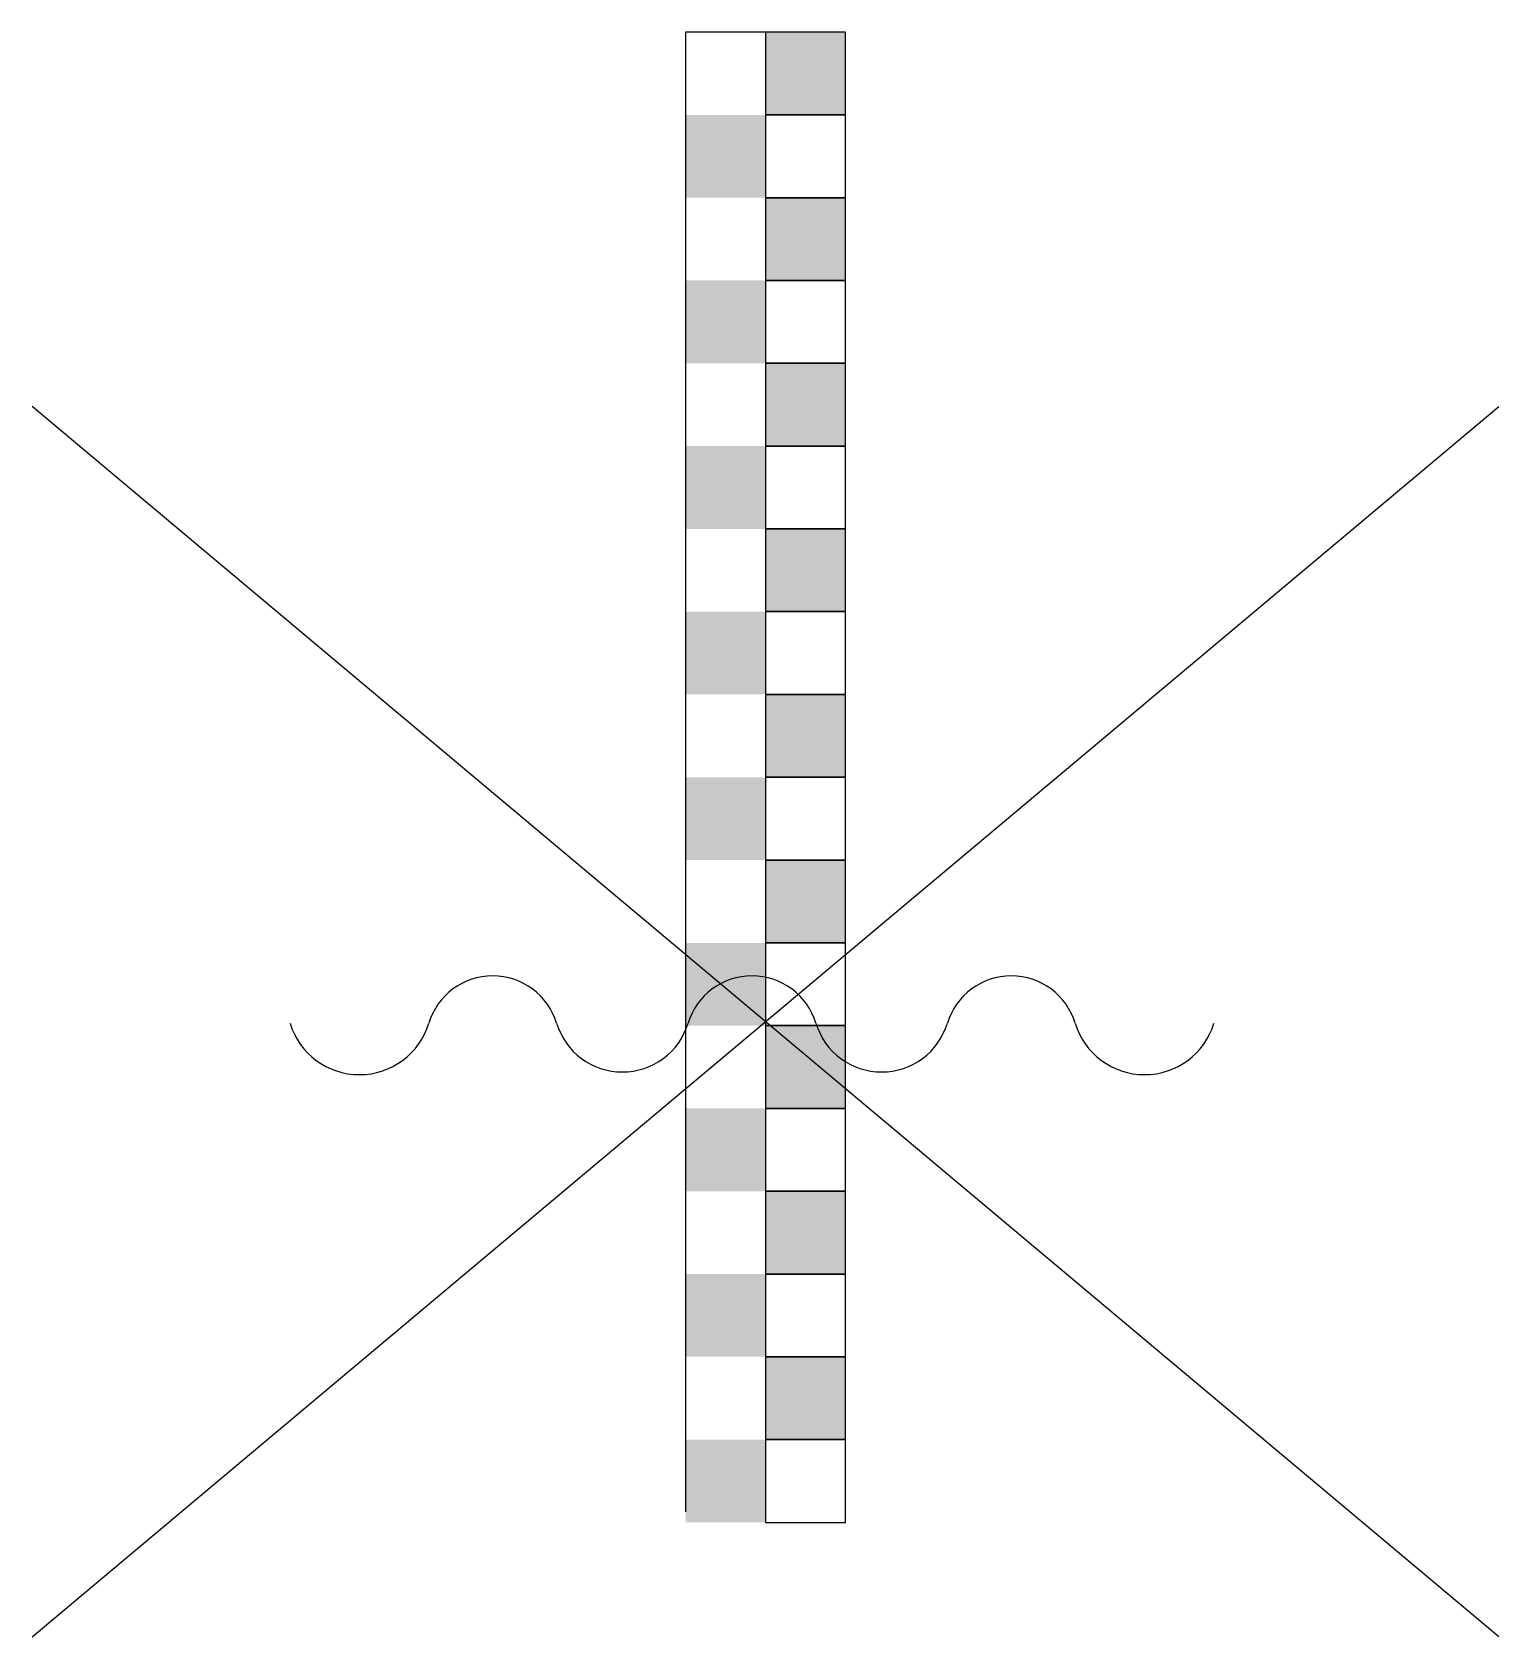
# Model space of a CAD drawing. Extents: x -4.18 to 4.18, y -3.51 to 5.64.
import ezdxf

# ---------------------------------------------------------------- set-up
doc = ezdxf.new("R2010")
doc.units = 0

msp = doc.modelspace()

# ---------------------------------------------------------------- hatches: boundary and pattern name
h = msp.add_hatch(color=256)
h.dxf.hatch_style = 1
h.paths.add_polyline_path([(0.4554, 5.1675), (0.4554, 5.6393), (0, 5.6393), (0, 5.1675)])
h = msp.add_hatch(color=256)
h.dxf.hatch_style = 1
h.paths.add_polyline_path([(0, 5.1675), (-0.4554, 5.1675), (-0.4554, 4.6956), (0, 4.6956)])
h = msp.add_hatch(color=256)
h.dxf.hatch_style = 1
h.paths.add_polyline_path([(0.4554, 4.2238), (0.4554, 4.6956), (0, 4.6956), (0, 4.2238)])
h = msp.add_hatch(color=256)
h.dxf.hatch_style = 1
h.paths.add_polyline_path([(0, 4.2238), (-0.4554, 4.2238), (-0.4554, 3.7519), (0, 3.7519)])
h = msp.add_hatch(color=256)
h.dxf.hatch_style = 1
h.paths.add_polyline_path([(0.4554, 3.2801), (0.4554, 3.7519), (0, 3.7519), (0, 3.2801)])
h = msp.add_hatch(color=256)
h.dxf.hatch_style = 1
h.paths.add_polyline_path([(0, 3.2801), (-0.4554, 3.2801), (-0.4554, 2.8082), (0, 2.8082)])
h = msp.add_hatch(color=256)
h.dxf.hatch_style = 1
h.paths.add_polyline_path([(0.4554, 2.3364), (0.4554, 2.8082), (0, 2.8082), (0, 2.3364)])
h = msp.add_hatch(color=256)
h.dxf.hatch_style = 1
h.paths.add_polyline_path([(0, 2.3364), (-0.4554, 2.3364), (-0.4554, 1.8645), (0, 1.8645)])
h = msp.add_hatch(color=256)
h.dxf.hatch_style = 1
h.paths.add_polyline_path([(0.4554, 1.3927), (0.4554, 1.8645), (0, 1.8645), (0, 1.3927)])
h = msp.add_hatch(color=256)
h.dxf.hatch_style = 1
h.paths.add_polyline_path([(0, 1.3927), (-0.4554, 1.3927), (-0.4554, 0.9208), (0, 0.9208)])
h = msp.add_hatch(color=256)
h.dxf.hatch_style = 1
h.paths.add_polyline_path([(0.4554, 0.449), (0.4554, 0.9208), (0, 0.9208), (0, 0.449)])
h = msp.add_hatch(color=256)
h.dxf.hatch_style = 1
h.paths.add_polyline_path([(0, 0.449), (-0.4554, 0.449), (-0.4554, -0.0229), (0, -0.0229)])
h = msp.add_hatch(color=256)
h.dxf.hatch_style = 1
h.paths.add_polyline_path([(0.4554, -0.4947), (0.4554, -0.0229), (0, -0.0229), (0, -0.4947)])
h = msp.add_hatch(color=256)
h.dxf.hatch_style = 1
h.paths.add_polyline_path([(0, -0.4947), (-0.4554, -0.4947), (-0.4554, -0.9666), (0, -0.9666)])
h = msp.add_hatch(color=256)
h.dxf.hatch_style = 1
h.paths.add_polyline_path([(0.4554, -1.4384), (0.4554, -0.9666), (0, -0.9666), (0, -1.4384)])
h = msp.add_hatch(color=256)
h.dxf.hatch_style = 1
h.paths.add_polyline_path([(0, -1.4384), (-0.4554, -1.4384), (-0.4554, -1.9102), (0, -1.9102)])
h = msp.add_hatch(color=256)
h.dxf.hatch_style = 1
h.paths.add_polyline_path([(0.4554, -2.3821), (0.4554, -1.9102), (0, -1.9102), (0, -2.3821)])
h = msp.add_hatch(color=256)
h.dxf.hatch_style = 1
h.paths.add_polyline_path([(0, -2.3821), (-0.4554, -2.3821), (-0.4554, -2.8539), (0, -2.8539)])

# ---------------------------------------------------------------- linework, layer by layer
for p, q in [((-4.1787, -3.5064), (4.1787, 3.5064)), ((4.1787, -3.5064), (-4.1787, 3.5064))]:
    msp.add_line(p, q)
msp.add_lwpolyline([(0.4554, -2.7931), (0.4554, 5.6393), (-0.4554, 5.6393), (-0.4554, -2.7931)])
for points in [[(0.4554, 5.6393), (0, 5.6393), (0, 5.1675), (0.4554, 5.1675)], [(0.4554, 5.1675), (0, 5.1675), (0, 4.6956), (0.4554, 4.6956)], [(0.4554, 4.6956), (0, 4.6956), (0, 4.2238), (0.4554, 4.2238)], [(0.4554, 4.2238), (0, 4.2238), (0, 3.7519), (0.4554, 3.7519)], [(0.4554, 3.7519), (0, 3.7519), (0, 3.2801), (0.4554, 3.2801)], [(0.4554, 3.2801), (0, 3.2801), (0, 2.8082), (0.4554, 2.8082)], [(0.4554, 2.8082), (0, 2.8082), (0, 2.3364), (0.4554, 2.3364)], [(0.4554, 2.3364), (0, 2.3364), (0, 1.8645), (0.4554, 1.8645)], [(0.4554, 1.8645), (0, 1.8645), (0, 1.3927), (0.4554, 1.3927)], [(0.4554, 1.3927), (0, 1.3927), (0, 0.9208), (0.4554, 0.9208)], [(0.4554, 0.9208), (0, 0.9208), (0, 0.449), (0.4554, 0.449)], [(0.4554, 0.449), (0, 0.449), (0, -0.0229), (0.4554, -0.0229)], [(0.4554, -0.0229), (0, -0.0229), (0, -0.4947), (0.4554, -0.4947)], [(0.4554, -0.4947), (0, -0.4947), (0, -0.9666), (0.4554, -0.9666)], [(0.4554, -0.9666), (0, -0.9666), (0, -1.4384), (0.4554, -1.4384)], [(0.4554, -1.4384), (0, -1.4384), (0, -1.9102), (0.4554, -1.9102)], [(0.4554, -1.9102), (0, -1.9102), (0, -2.3821), (0.4554, -2.3821)], [(0.4554, -2.3821), (0, -2.3821), (0, -2.8539), (0.4554, -2.8539)]]:
    msp.add_lwpolyline(points, close=True)
for centre, radius, start, end in [((-1.5542, -0.1197), 0.3806, 16.89466, 163.10534), ((-0.0769, -0.1197), 0.3806, 16.89466, 163.10534), ((1.4004, -0.1197), 0.3806, 16.89466, 163.10534), ((-2.3137, 0.111), 0.4132, 196.89466, 343.10534), ((-0.8156, 0.1046), 0.3914, 196.89466, 343.10534), ((0.6617, 0.1046), 0.3914, 196.89466, 343.10534), ((2.1599, 0.111), 0.4132, 196.89466, 343.10534)]:
    msp.add_arc(centre, radius, start, end)

doc.saveas('drawing.dxf')
